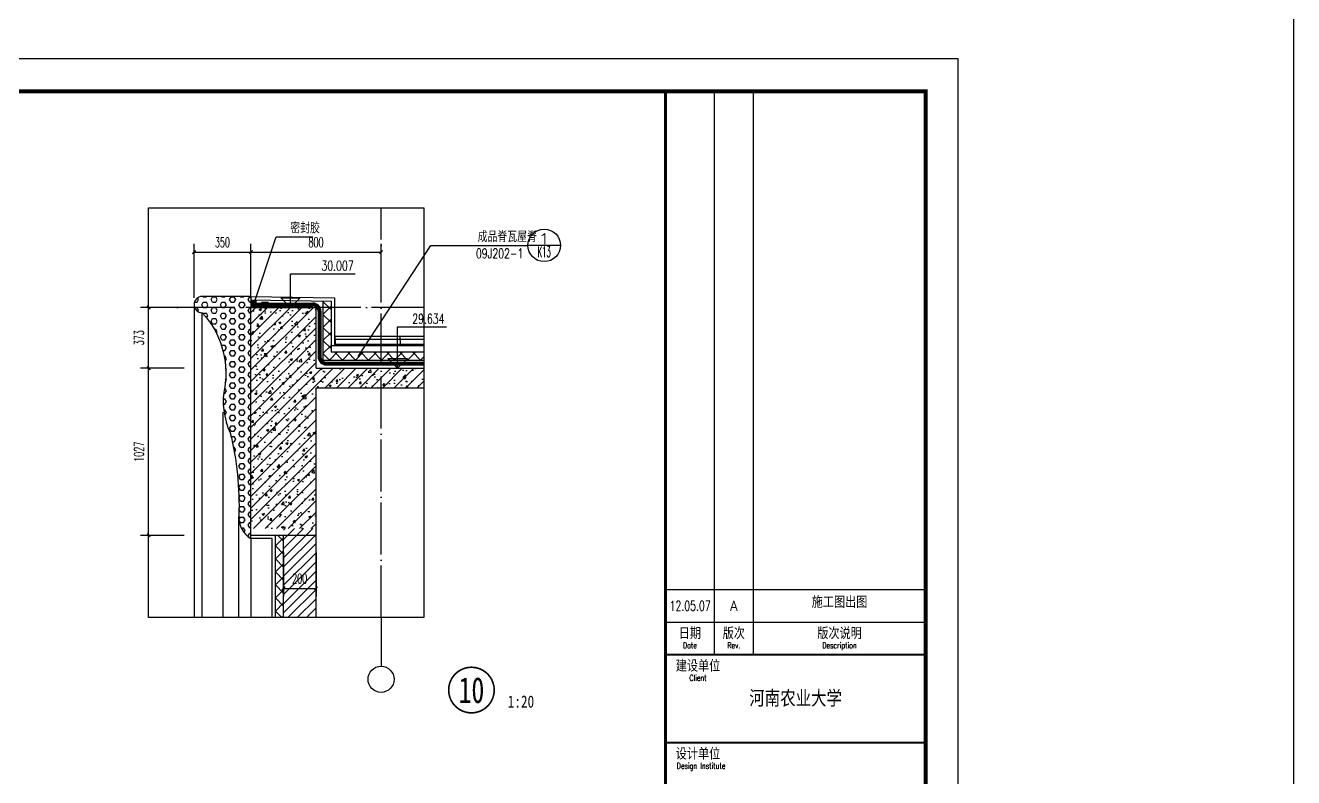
# Model space of a CAD drawing. Extents: x 0 to 125661, y -104936 to 8656.
# Drawn here: x 11084 to 18882, y -4416 to 206 of the extents above; entities that cross this region are included whole.
import ezdxf
from ezdxf.enums import TextEntityAlignment as Align

# ---------------------------------------------------------------- set-up
doc = ezdxf.new("R2010")
doc.units = 0
doc.header["$LTSCALE"] = 800
doc.header["$MEASUREMENT"] = 0
doc.linetypes.add('DOTE', pattern=[2.42, 2, -0.2, 0.02, -0.2])
doc.linetypes.add('HIDDEN2', pattern=[0.1875, 0.125, -0.0625])
doc.layers.get('0').update_dxf_attribs({"linetype": 'CONTINUOUS'})
doc.layers.get('Defpoints').update_dxf_attribs({"color": 1, "linetype": 'CONTINUOUS'})
for name, color, linetype in [('A-装饰构件', 197, 'CONTINUOUS'), ('AXIS', 3, 'CONTINUOUS'), ('AXIS_TEXT', 7, 'CONTINUOUS'), ('DIM_ELEV', 3, 'CONTINUOUS'), ('DIM_IDEN', 3, 'CONTINUOUS'), ('DIM_LEAD', 3, 'CONTINUOUS'), ('DOTE', 28, 'CONTINUOUS'), ('PUB_DIM', 3, 'CONTINUOUS'), ('PUB_HATCH', 8, 'CONTINUOUS'), ('PUB_TEXT', 7, 'CONTINUOUS'), ('WALL', 50, 'CONTINUOUS'), ('图框', 107, 'CONTINUOUS'), ('瓦', 36, 'CONTINUOUS'), ('看线1', 7, 'CONTINUOUS'), ('防水', 249, 'CONTINUOUS'), ('面层', 123, 'CONTINUOUS')]:
    doc.layers.add(name, color=color, linetype=linetype)
doc.styles.add('_TCH_DIM', font='SIMPLEX', dxfattribs={"bigfont": 'GBCBIG'})
doc.styles.add('_TCH_LABEL', font='COMPLEX', dxfattribs={"bigfont": 'GBCBIG'})
doc.styles.add('COMPLEX', font='COMPLEX')
doc.styles.add('DIM_FONT', font='SIMPLEX.shx', dxfattribs={"width": 0.6})
doc.styles.add('ht', font='SIMHEI.TTF')
doc.styles.add('TKZ1_tjhts.shx', font='tjromant.shx', dxfattribs={"bigfont": 'tjhts.shx'})
doc.styles.add('TKZ2_tjkts.shx', font='tjromant.shx', dxfattribs={"bigfont": 'tjkts.shx'})
doc.styles.add('房间名称', font='SIMHEI.TTF', dxfattribs={"width": 0.8})
doc.dimstyles.new('DIMN20', dxfattribs={"dimscale": 0.2, "dimtxt": 300, "dimasz": 100, "dimexe": 250, "dimexo": 300, "dimgap": 150, "dimtad": 1, "dimdec": 0, "dimzin": 0, "dimdsep": 46, "dimtxsty": 'DIM_FONT', "dimblk": 'ARCHTICK', "dimcen": 0.09, "dimclrt": 7, "dimazin": 2, "dimtfac": 1, "dimtdec": 0, "dimtix": 1, "dimtmove": 2, "dimatfit": 3, "dimfxl": 0, "dimtolj": 1, "dimtzin": 0, "dimarcsym": 0})

# ---------------------------------------------------------------- blocks, each defined once
blk = doc.blocks.new('TJAD_TK_A1')
for p, q in [((1266.38, 940.45), (1266.38, 767.45)), ((1278.38, 940.45), (1278.38, 767.45)), ((1251.38, 777.45), (1263.38, 777.45)), ((1251.38, 777.45), (1331.38, 777.45)), ((1251.38, 767.45), (1331.38, 767.45))]:
    blk.add_line(p, q)
for points, const_width in [([(1251.38, 940.45), (1251.38, 366.45)], 1), ([(1251.38, 767.45), (1331.38, 767.45)], 0.6)]:
    blk.add_lwpolyline(points, dxfattribs=dict(const_width=const_width))
at = {"layer": '图框'}
for p, q in [((1341.38, 950.45), (500.38, 950.45)), ((1341.38, 356.45), (1341.38, 950.45)), ((1251.38, 787.45), (1331.38, 787.45))]:
    blk.add_line(p, q, dxfattribs=at)
at = {"layer": '图框', "const_width": 1.2}
blk.add_lwpolyline([(1331.38, 940.45), (525.38, 940.45), (525.38, 366.45), (1331.38, 366.45)], close=True, dxfattribs=at)
at = {"layer": '图框', "const_width": 0.6}
blk.add_lwpolyline([(1251.38, 740.45), (1331.38, 740.45)], dxfattribs=at)
at = {"style": 'TKZ2_tjkts.shx'}
for s, p in [('日期', (1258.88, 774)), ('版次', (1272.38, 774)), ('版次说明', (1304.88, 774)), ('建设单位', (1261.38, 764)), ('设计单位', (1261.38, 737))]:
    blk.add_text(s, height=3.6, dxfattribs=at).set_placement(p, align=Align.MIDDLE_CENTER)
at = {"style": 'TKZ2_tjkts.shx', "width": 0.8}
for s, p in [('Date', (1258.88, 770.3)), ('Rev.', (1272.38, 770.3)), ('Description', (1304.88, 770.3)), ('Client', (1261.38, 760.3)), ('Design Institute', (1262.31, 733.3))]:
    blk.add_text(s, height=1.8, dxfattribs=at).set_placement(p, align=Align.MIDDLE_CENTER)
blk = doc.blocks.new('_ArchTick')
at = {"color": 0, "linetype": 'ByBlock', "const_width": 0.4}
blk.add_lwpolyline([(-0.5, -0.5), (0.5, 0.5)], dxfattribs=at)
blk = doc.blocks.new('*D167')
at = {"layer": 'Defpoints', "color": 0}
for p in [(12671.3, -2971.6), (12871.3, -2971.6), (12871.3, -3252.7)]:
    blk.add_point(p, dxfattribs=at)
at = {"layer": 'PUB_DIM', "color": 0, "lineweight": -2}
for p, q in [((12671.3, -3031.6), (12671.3, -3302.7)), ((12871.3, -3031.6), (12871.3, -3302.7)), ((12671.3, -3252.7), (12871.3, -3252.7))]:
    blk.add_line(p, q, dxfattribs=at)
at = {"layer": 'PUB_DIM', "color": 0, "lineweight": -2, "xscale": 20, "yscale": 20, "zscale": 20, "rotation": 180}
blk.add_blockref('_ArchTick', (12671.3, -3252.7), dxfattribs=at)
at = {"layer": 'PUB_DIM', "color": 0, "lineweight": -2, "xscale": 20, "yscale": 20, "zscale": 20}
blk.add_blockref('_ArchTick', (12871.3, -3252.7), dxfattribs=at)
at = {"layer": 'PUB_DIM', "color": 7, "insert": (12771.3, -3192.7), "char_height": 60, "attachment_point": 5, "style": 'DIM_FONT'}
blk.add_mtext('\\A1;200', dxfattribs=at)
blk = doc.blocks.new('*D168')
at = {"layer": 'Defpoints', "color": 0}
for p in [(11842.5, -1527.1), (12121.3, -1527.1), (12121.3, -1899.9)]:
    blk.add_point(p, dxfattribs=at)
at = {"layer": 'PUB_DIM', "color": 0, "lineweight": -2}
for p, q in [((12061.3, -1527.1), (11792.5, -1527.1)), ((11842.5, -1899.9), (11842.5, -1527.1)), ((12061.3, -1899.9), (11792.5, -1899.9))]:
    blk.add_line(p, q, dxfattribs=at)
at = {"layer": 'PUB_DIM', "color": 0, "lineweight": -2, "xscale": 20, "yscale": 20, "zscale": 20}
for p, rotation in [((11842.5, -1527.1), 90), ((11842.5, -1899.9), 270)]:
    blk.add_blockref('_ArchTick', p, dxfattribs=dict(at, rotation=rotation))
at = {"layer": 'PUB_DIM', "color": 7, "insert": (11782.5, -1713.5), "char_height": 60, "attachment_point": 5, "rotation": 90, "style": 'DIM_FONT'}
blk.add_mtext('\\A1;373', dxfattribs=at)
blk = doc.blocks.new('*D169')
at = {"layer": 'Defpoints', "color": 0}
for p in [(11842.5, -1899.9), (12121.3, -1899.9), (12121.3, -2927.1)]:
    blk.add_point(p, dxfattribs=at)
at = {"layer": 'PUB_DIM', "color": 0, "lineweight": -2}
for p, q in [((12061.3, -1899.9), (11792.5, -1899.9)), ((11842.5, -2927.1), (11842.5, -1899.9)), ((12061.3, -2927.1), (11792.5, -2927.1))]:
    blk.add_line(p, q, dxfattribs=at)
at = {"layer": 'PUB_DIM', "color": 0, "lineweight": -2, "xscale": 20, "yscale": 20, "zscale": 20}
for p, rotation in [((11842.5, -1899.9), 90), ((11842.5, -2927.1), 270)]:
    blk.add_blockref('_ArchTick', p, dxfattribs=dict(at, rotation=rotation))
at = {"layer": 'PUB_DIM', "color": 7, "insert": (11782.5, -2413.5), "char_height": 60, "attachment_point": 5, "rotation": 90, "style": 'DIM_FONT'}
blk.add_mtext('\\A1;1027', dxfattribs=at)
blk = doc.blocks.new('*D170')
at = {"layer": 'Defpoints', "color": 0}
for p in [(13271.3, -1187), (12471.3, -1527.1), (13271.3, -1527.1)]:
    blk.add_point(p, dxfattribs=at)
at = {"layer": 'PUB_DIM', "color": 0, "lineweight": -2}
for p, q in [((12471.3, -1467.1), (12471.3, -1137)), ((13271.3, -1467.1), (13271.3, -1137)), ((12471.3, -1187), (13271.3, -1187))]:
    blk.add_line(p, q, dxfattribs=at)
at = {"layer": 'PUB_DIM', "color": 0, "lineweight": -2, "xscale": 20, "yscale": 20, "zscale": 20, "rotation": 180}
blk.add_blockref('_ArchTick', (12471.3, -1187), dxfattribs=at)
at = {"layer": 'PUB_DIM', "color": 0, "lineweight": -2, "xscale": 20, "yscale": 20, "zscale": 20}
blk.add_blockref('_ArchTick', (13271.3, -1187), dxfattribs=at)
at = {"layer": 'PUB_DIM', "color": 7, "insert": (12871.3, -1127), "char_height": 60, "attachment_point": 5, "style": 'DIM_FONT'}
blk.add_mtext('\\A1;800', dxfattribs=at)
blk = doc.blocks.new('*D171')
at = {"layer": 'Defpoints', "color": 0}
for p in [(12471.3, -1187), (12121.3, -1527.1), (12471.3, -1527.1)]:
    blk.add_point(p, dxfattribs=at)
at = {"layer": 'PUB_DIM', "color": 0, "lineweight": -2}
for p, q in [((12121.3, -1467.1), (12121.3, -1137)), ((12471.3, -1467.1), (12471.3, -1137)), ((12121.3, -1187), (12471.3, -1187))]:
    blk.add_line(p, q, dxfattribs=at)
at = {"layer": 'PUB_DIM', "color": 0, "lineweight": -2, "xscale": 20, "yscale": 20, "zscale": 20, "rotation": 180}
blk.add_blockref('_ArchTick', (12121.3, -1187), dxfattribs=at)
at = {"layer": 'PUB_DIM', "color": 0, "lineweight": -2, "xscale": 20, "yscale": 20, "zscale": 20}
blk.add_blockref('_ArchTick', (12471.3, -1187), dxfattribs=at)
at = {"layer": 'PUB_DIM', "color": 7, "insert": (12296.3, -1127), "char_height": 60, "attachment_point": 5, "style": 'DIM_FONT'}
blk.add_mtext('\\A1;350', dxfattribs=at)
blk = doc.blocks.new('_AXISO')
blk.add_circle((0, 0), 0.5)
at = {"layer": 'AXIS_TEXT', "style": 'COMPLEX', "width": 1.041667}
blk.add_attdef('A', text='', height=0.56, dxfattribs=at).set_placement((-0.25, -0.28), (0.25, -0.28), align=Align.FIT)

msp = doc.modelspace()

# ---------------------------------------------------------------- hatches: boundary and pattern name
at = {"layer": 'PUB_HATCH'}
h = msp.add_hatch(dxfattribs=at)
h.set_pattern_fill('HEX', color=256, scale=20, style=0)
h.set_pattern_definition([(0, (12121.3, -2947.117), (0, 32.99556), [19.05, -38.1]), (120, (12121.3, -2947.117), (-28.575, -16.4978), [19.05, -38.1]), (60, (12140.35, -2947.117), (-28.575, 16.4978), [19.05, -38.1])])
h.paths.add_polyline_path([(12471.3, -1527.1), (12471.3, -1459.7), (12471.3, -1459.7), (12171.3, -1459.7, 0.413122), (12121.3, -1509.5), (12121.3, -1509.9, 0.413125), (12171.3, -1559.7), (12171.3, -1559.7), (12171.3, -1559.7, -0.230834), (12310.1, -2012.7, 0.160109), (12343.9, -2297.5, -0.069239), (12396.8, -2810.1, 0.27588), (12471.3, -2947.1), (12471.3, -2947.1), (12471.3, -2927.1), (12471.3, -2927.1), (12471.3, -1527.1)])
h = msp.add_hatch(dxfattribs=at)
h.set_pattern_fill('钢筋混凝土', color=256, scale=20, style=0)
h.set_pattern_definition([(45, (12471.3, -2971.64), (-35.3553, 35.3553), []), (50, (12471.3, -2971.64), (143.452, -12.5504), [15, -165]), (355, (12471.3, -2971.64), (-27.75, 150.438), [12, -132]), (100.451, (12483.25, -2972.69), (115.702, 137.888), [12.748, -140.228]), (46.184, (12471.3, -2931.64), (213.448, -33.104), [22.5, -247.5]), (96.636, (12489.09, -2934.4), (186.933, 194.824), [19.122, -210.343]), (351.184, (12471.3, -2931.64), (186.932, 194.824), [18, -198]), (21, (12491.3, -2941.64), (119.3814, -80.524), [15, -165]), (326, (12491.3, -2941.64), (48.663, 145.03), [12, -132]), (71.451, (12501.25, -2948.35), (168.045, 64.506), [12.748, -140.228]), (37.5, (12471.3, -2971.64), (2.432, 66.5788), [0, -130.4, 0, -134, 0, -132.5]), (7.5, (12471.3, -2971.64), (52.614, 78.8823), [0, -76.4, 0, -127.4, 0, -50.5]), (327.5, (12426.7, -2971.64), (106.7645, -4.511), [0, -50, 0, -156, 0, -207]), (317.5, (12406.7, -2971.64), (116.637, 20.021), [0, -65, 0, -103.6, 0, -147])])
h.paths.add_polyline_path([(13533.4, -2019.9), (13533.4, -1899.9), (12871.3, -1899.9), (12871.3, -1527.1), (12471.3, -1527.1), (12471.3, -2884.2), (12871.3, -2884.2), (12871.3, -2019.9)])
h = msp.add_hatch(dxfattribs=at)
h.set_pattern_fill('多孔材料', color=256, scale=20, style=0)
h.set_pattern_definition([(45, (12954.3, -1849.92), (-40, 40), []), (135, (12954.3, -1849.92), (-40, -40), [])])
h.paths.add_polyline_path([(12964.3, -1488), (12914.3, -1487.1), (12914.3, -1527.1), (12964.3, -1527.1)])
h.paths.add_polyline_path([(13533.4, -1849.9), (13533.4, -1799.9), (12964.3, -1799.9), (12964.3, -1527.1), (12914.3, -1527.1), (12914.3, -1849.9)])
h = msp.add_hatch(dxfattribs=at)
h.set_pattern_fill('普通砖', color=256, scale=30, style=0)
h.set_pattern_definition([(45, (12671.3, -3403.356), (-28.2136, 28.2136), [])])
h.paths.add_polyline_path([(12871.3, -2884.2), (12671.3, -2884.2), (12671.3, -3432), (12871.3, -3432)])
h = msp.add_hatch(dxfattribs=at)
h.set_pattern_fill('多孔材料', color=256, scale=20, style=0)
h.set_pattern_definition([(45, (12661.295, -3432.006), (-40, 40), []), (135, (12661.295, -3432.006), (-40, -40), [])])
h.paths.add_polyline_path([(12671.3, -2927.1), (12621.3, -2927.1), (12621.3, -3432), (12671.3, -3432)])
at = {"layer": '防水', "linetype": 'HIDDEN2'}
msp.add_hatch(color=256, dxfattribs=at).paths.add_polyline_path([(12471.3, -1480), (12471.3, -1527.1), (12501.3, -1527.1), (12501.3, -1480.5)])

# ---------------------------------------------------------------- linework, layer by layer
msp.add_line((18881.8, 8656.2), (18881.8, -30057.1))
at = {"layer": 'A-装饰构件'}
for p, q in [((12121.3, -1509.9), (12121.3, -3432)), ((12171.3, -3432), (12171.3, -1559.7)), ((12301, -3432), (12301, -2171.1)), ((12396.7, -3432), (12396.7, -2812.1)), ((12601.3, -2947.1), (12471.3, -2947.1)), ((12471.3, -2947.1), (12471.3, -3432)), ((12601.3, -3432), (12601.3, -2947.1)), ((12621.3, -3432), (12621.3, -2927.1))]:
    msp.add_line(p, q, dxfattribs=at)
at = {"layer": 'AXIS'}
msp.add_line((13271.3, -3432), (13271.3, -3731.6), dxfattribs=at)
at = {"layer": 'Defpoints'}
msp.add_lwpolyline([(11842.5, -915.7), (13533.4, -915.7), (13533.4, -3432), (11842.5, -3432)], close=True, dxfattribs=at)
at = {"layer": 'DIM_ELEV'}
for p, q in [((12714.3, -1527.1), (12714.3, -1320.1)), ((12714.3, -1320.1), (13112.8, -1320.1)), ((12714.3, -1527.1), (12654.3, -1467.1)), ((12654.3, -1467.1), (12774.3, -1467.1)), ((12714.3, -1527.1), (12774.3, -1467.1)), ((12574.3, -1527.1), (12774.3, -1527.1)), ((13373.2, -1899.9), (13373.2, -1646.5)), ((13373.2, -1646.5), (13673.2, -1646.5)), ((13373.2, -1899.9), (13313.2, -1839.9)), ((13313.2, -1839.9), (13433.2, -1839.9)), ((13373.2, -1899.9), (13433.2, -1839.9)), ((13028.8, -1899.9), (13433.2, -1899.9))]:
    msp.add_line(p, q, dxfattribs=at)
msp.add_lwpolyline([(12604.3, -1419.1, 0, 0, 0), (12778.1, -1420, 16, 0, 0), (12838.1, -1420.3, 0, 0, 0)], format="xyseb", dxfattribs=at)
at = {"layer": 'DIM_IDEN'}
for p, q in [((13130.5, -1829.2), (13576.6, -1145.5)), ((13576.6, -1145.5), (14174.5, -1145.5)), ((14374.5, -1145.5), (14174.5, -1145.5))]:
    msp.add_line(p, q, dxfattribs=at)
at = {"layer": 'DIM_IDEN', "const_width": 10}
msp.add_lwpolyline([(13155.6, -1845.6), (13156.3, -1844.5)], dxfattribs=at)
at = {"layer": 'DIM_IDEN', "color": 0, "const_width": 10}
msp.add_lwpolyline([(13966.9, -3877.6, 1), (13686.9, -3877.6, 1)], format="xyb", close=True, dxfattribs=at)
at = {"layer": 'DIM_IDEN'}
msp.add_circle((14274.5, -1145.5), 100, dxfattribs=at)
at = {"layer": 'DIM_LEAD'}
for p, q in [((12489.1, -1507.6), (12626.1, -1092.3)), ((12626.1, -1092.3), (12851.5, -1092.3))]:
    msp.add_line(p, q, dxfattribs=at)
at = {"layer": 'DOTE', "linetype": 'DOTE', "ltscale": 0.2}
for p, q in [((13271.3, -3432), (13271.3, -915.7)), ((13533.4, -1527.1), (11842.5, -1527.1))]:
    msp.add_line(p, q, dxfattribs=at)
at = {"layer": 'WALL'}
for p, q in [((12471.3, -1527.1), (12871.3, -1527.1)), ((12471.3, -2927.1), (12471.3, -1527.1)), ((12871.3, -1527.1), (12471.3, -1527.1)), ((12871.3, -1899.9), (12871.3, -1527.1)), ((12871.3, -1899.9), (13533.4, -1899.9)), ((12871.3, -2019.9), (13533.4, -2019.9)), ((12871.3, -2927.1), (12871.3, -2019.9)), ((12871.3, -2927.1), (12471.3, -2927.1)), ((12671.3, -3432), (12671.3, -2927.1)), ((12871.3, -3432), (12871.3, -2927.1))]:
    msp.add_line(p, q, dxfattribs=at)
at = {"layer": '瓦'}
for points in [[(13533.4, -1724.2), (12989.5, -1724.2), (12988.9, -1704.2), (13533.4, -1704.2)], [(13533.4, -1754.2), (12990.5, -1754.2), (12988.9, -1704.2)], [(13533.4, -1754.2), (13390.5, -1754.2), (13388.9, -1704.2)]]:
    msp.add_lwpolyline(points, dxfattribs=at)
at = {"layer": '看线1'}
msp.add_line((12471.3, -2947.1), (12471.3, -2927.1), dxfattribs=at)
msp.add_lwpolyline([(12471.3, -1459.7), (12171.3, -1459.7, 1), (12171.3, -1559.7, -0.230834), (12310.1, -2012.7, 0.160109), (12343.9, -2297.5, -0.069239), (12396.8, -2810.1, 0.27588), (12471.3, -2947.1)], format="xyb", dxfattribs=at)
at = {"layer": '防水', "linetype": 'HIDDEN2', "const_width": 6}
for points in [[(13533.4, -1865.9), (12934.3, -1865.9, -0.414214), (12898.3, -1829.9), (12898.3, -1550.1, 0.414214), (12851.3, -1503.1), (12501.3, -1503.1)], [(13533.4, -1876.9), (12934.3, -1876.9, -0.414214), (12887.3, -1829.9), (12887.3, -1550.1, 0.414214), (12851.3, -1514.1), (12501.3, -1514.1)]]:
    msp.add_lwpolyline(points, format="xyb", dxfattribs=at)
msp.add_lwpolyline([(12536.1, -1495.4), (12579.8, -1495.4), (12558, -1495.4), (12558, -1568)], dxfattribs=at)
at = {"layer": '面层'}
for p, q in [((12471.3, -1459.7), (12471.3, -1527.1)), ((12471.3, -1459.7), (12984.3, -1467.1)), ((12471.3, -1480), (12964.3, -1488)), ((12501.3, -1480.5), (12501.3, -1527.1)), ((12984.3, -1467.1), (12984.3, -1759.9)), ((12501.3, -1500.1), (12851.3, -1500.1)), ((12501.3, -1506.1), (12851.3, -1506.1)), ((12501.3, -1511.1), (12851.3, -1511.1)), ((12501.3, -1517.1), (12851.3, -1517.1)), ((12884.3, -1550.1), (12884.3, -1829.9)), ((12890.3, -1550.1), (12890.3, -1829.9)), ((12895.3, -1550.1), (12895.3, -1829.9)), ((12901.3, -1550.1), (12901.3, -1829.9)), ((12914.3, -1487.1), (12914.3, -1849.9)), ((12964.3, -1488), (12964.3, -1799.9)), ((12964.3, -1759.9), (13533.4, -1759.9)), ((12914.3, -1849.9), (13533.4, -1849.9)), ((12934.3, -1862.9), (13533.4, -1862.9)), ((12934.3, -1868.9), (13533.4, -1868.9)), ((12964.3, -1799.9), (13533.4, -1799.9)), ((12934.3, -1873.9), (13533.4, -1873.9)), ((12934.3, -1879.9), (13533.4, -1879.9))]:
    msp.add_line(p, q, dxfattribs=at)
for centre, radius, start, end in [((12851.3, -1550.1), 50, 360, 90), ((12851.3, -1550.1), 44, 360, 90), ((12851.3, -1550.1), 39, 360, 90), ((12851.3, -1550.1), 33, 360, 90), ((12934.3, -1829.9), 50, 180, 270), ((12934.3, -1829.9), 44, 180, 270), ((12934.3, -1829.9), 39, 180, 270), ((12934.3, -1829.9), 33, 180, 270)]:
    msp.add_arc(centre, radius, start, end, dxfattribs=at)

# ---------------------------------------------------------------- block references
at = {"layer": 'AXIS', "xscale": 160, "yscale": 160, "zscale": 160}
msp.add_blockref('_AXISO', (13271.3, -3811.6), dxfattribs=at)
at = {"layer": '图框', "xscale": 20, "yscale": 20, "zscale": 20}
msp.add_blockref('TJAD_TK_A1', (-10007.6, -19009), dxfattribs=at)

# ---------------------------------------------------------------- texts
at = {"layer": 'AXIS_TEXT', "color": 0, "style": 'ht', "width": 0.691406}
msp.add_text('10', height=158.39, dxfattribs=at).set_placement((13747.7, -3956.8), (13906.1, -3956.8), align=Align.FIT)
at = {"layer": 'PUB_TEXT'}
for s, style, p in [('密封胶', '_TCH_DIM', (12713, -1072.3)), ('成品脊瓦屋脊', '_TCH_LABEL', (13864.8, -1125.5))]:
    msp.add_text(s, height=67.52, dxfattribs=dict(at, style=style)).set_placement(p)
at = {"layer": 'PUB_TEXT', "style": '_TCH_LABEL'}
for s, width, p, p2 in [('1', 2.916667, (14234.2, -1137.5), (14314.7, -1137.5)), ('K13', 0.514706, (14234.2, -1218), (14314.7, -1218))]:
    msp.add_text(s, height=64.4, dxfattribs=dict(at, width=width)).set_placement(p, p2, align=Align.FIT)
at = {"layer": 'PUB_TEXT'}
for s, height, style, width, p in [('09J202-1', 59.5, '_TCH_LABEL', 0.705882, (13854.5, -1225)), ('30.007', 59.5, '_TCH_DIM', 0.705882, (12904.8, -1300.1)), ('29.634', 59.5, '_TCH_DIM', 0.705882, (13463.2, -1626.5)), ('1:20', 74.68, '房间名称', 0.8, (14050, -3985.7))]:
    msp.add_text(s, height=height, dxfattribs=dict(at, style=style, width=width)).set_placement(p)
at = {"layer": '图框', "color": 3, "style": 'TKZ1_tjhts.shx', "width": 0.7}
msp.add_text('12.05.07', height=60, dxfattribs=at).set_placement((15171.6, -3360), align=Align.MIDDLE_CENTER)
at = {"layer": '图框', "color": 3, "style": 'TKZ1_tjhts.shx'}
for s, height, p in [('A', 60, (15440, -3360)), ('施工图出图', 72, (16090, -3336.8)), ('河南农业大学', 100, (15820, -3930))]:
    msp.add_text(s, height=height, dxfattribs=at).set_placement(p, align=Align.MIDDLE_CENTER)

# ---------------------------------------------------------------- dimensions: what is measured, and where the dimension line sits
at = {"layer": 'PUB_DIM'}
for p1, p2, distance, picture, middle in [((12121.3, -1527.1), (12471.3, -1527.1), 340.1, '*D171', (12296.3, -1127)), ((12471.3, -1527.1), (13271.3, -1527.1), 340.1, '*D170', (12871.3, -1127)), ((12121.3, -1899.9), (12121.3, -1527.1), 278.8, '*D168', (11782.5, -1713.5)), ((12121.3, -2927.1), (12121.3, -1899.9), 278.8, '*D169', (11782.5, -2413.5)), ((12671.3, -2971.6), (12871.3, -2971.6), -281.1, '*D167', (12771.3, -3192.7))]:
    dim = msp.add_aligned_dim(p1=p1, p2=p2, distance=distance, dimstyle='DIMN20', dxfattribs=at)
    dim.commit()
    dim.dimension.update_dxf_attribs({"geometry": picture, "text_midpoint": middle})

doc.saveas('drawing.dxf')
